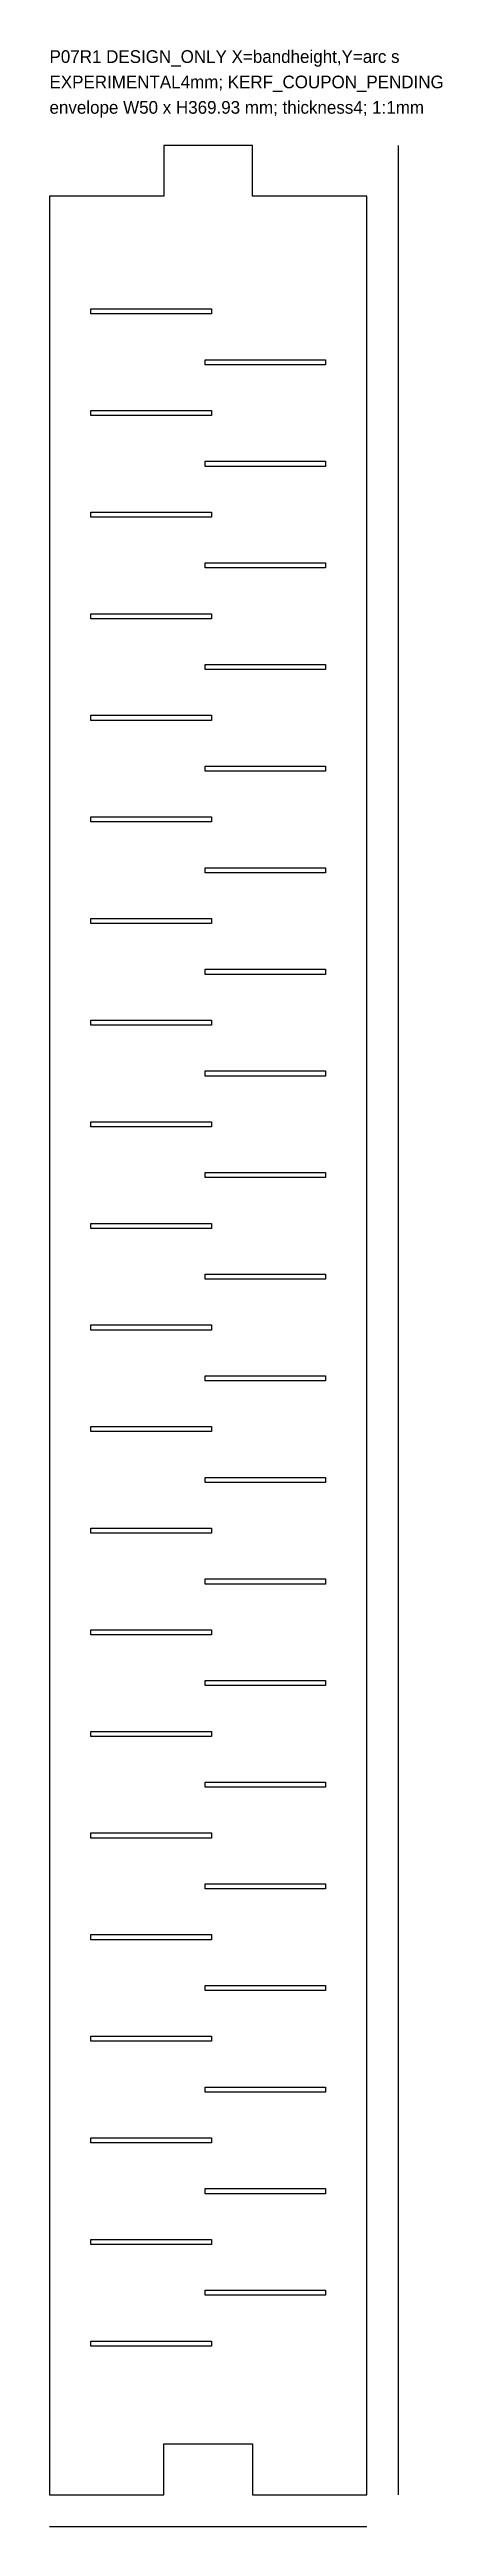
# Model space of a CAD drawing. Header units: millimetres. Extents: x 0 to 62, y -9 to 381.
import ezdxf

# ---------------------------------------------------------------- set-up
doc = ezdxf.new("R2010")
doc.units = ezdxf.units.MM
doc.layers.add('CUT_DESIGN_ONLY', color=1, linetype='Continuous')
doc.layers.add('NOT_CUT_DIMENSIONS', color=5, linetype='Continuous')

msp = doc.modelspace()

# ---------------------------------------------------------------- linework, layer by layer
at = {"layer": 'CUT_DESIGN_ONLY'}
for points in [[(0, -3.8), (18, -3.8), (18, 4.2), (32, 4.2), (32, -3.8), (50, -3.8), (50, 358.130353), (32, 358.130353), (32, 366.130353), (18, 366.130353), (18, 358.130353), (0, 358.130353)], [(6.5, 339.6), (6.5, 340.4), (25.5, 340.4), (25.5, 339.6)], [(24.5, 331.6), (24.5, 332.4), (43.5, 332.4), (43.5, 331.6)], [(6.5, 323.6), (6.5, 324.4), (25.5, 324.4), (25.5, 323.6)], [(24.5, 315.6), (24.5, 316.4), (43.5, 316.4), (43.5, 315.6)], [(6.5, 308.4), (25.5, 308.4), (25.5, 307.6), (6.5, 307.6)], [(24.5, 300.4), (43.5, 300.4), (43.5, 299.6), (24.5, 299.6)], [(6.5, 292.4), (25.5, 292.4), (25.5, 291.6), (6.5, 291.6)], [(24.5, 283.6), (24.5, 284.4), (43.5, 284.4), (43.5, 283.6)], [(6.5, 276.4), (25.5, 276.4), (25.5, 275.6), (6.5, 275.6)], [(24.5, 267.6), (24.5, 268.4), (43.5, 268.4), (43.5, 267.6)], [(6.5, 259.6), (6.5, 260.4), (25.5, 260.4), (25.5, 259.6)], [(24.5, 252.4), (43.5, 252.4), (43.5, 251.6), (24.5, 251.6)], [(6.5, 243.6), (6.5, 244.4), (25.5, 244.4), (25.5, 243.6)], [(24.5, 236.4), (43.5, 236.4), (43.5, 235.6), (24.5, 235.6)], [(6.5, 228.4), (25.5, 228.4), (25.5, 227.6), (6.5, 227.6)], [(24.5, 220.4), (43.5, 220.4), (43.5, 219.6), (24.5, 219.6)], [(6.5, 211.6), (6.5, 212.4), (25.5, 212.4), (25.5, 211.6)], [(24.5, 204.4), (43.5, 204.4), (43.5, 203.6), (24.5, 203.6)], [(6.5, 195.6), (6.5, 196.4), (25.5, 196.4), (25.5, 195.6)], [(24.5, 187.6), (24.5, 188.4), (43.5, 188.4), (43.5, 187.6)], [(6.5, 180.4), (25.5, 180.4), (25.5, 179.6), (6.5, 179.6)], [(24.5, 171.6), (24.5, 172.4), (43.5, 172.4), (43.5, 171.6)], [(6.5, 164.4), (25.5, 164.4), (25.5, 163.6), (6.5, 163.6)], [(24.5, 156.4), (43.5, 156.4), (43.5, 155.6), (24.5, 155.6)], [(6.5, 148.4), (25.5, 148.4), (25.5, 147.6), (6.5, 147.6)], [(24.5, 140.4), (43.5, 140.4), (43.5, 139.6), (24.5, 139.6)], [(6.5, 131.6), (6.5, 132.4), (25.5, 132.4), (25.5, 131.6)], [(24.5, 123.6), (24.5, 124.4), (43.5, 124.4), (43.5, 123.6)], [(6.5, 116.4), (25.5, 116.4), (25.5, 115.6), (6.5, 115.6)], [(24.5, 108.4), (43.5, 108.4), (43.5, 107.6), (24.5, 107.6)], [(6.5, 100.4), (25.5, 100.4), (25.5, 99.6), (6.5, 99.6)], [(24.5, 92.4), (43.5, 92.4), (43.5, 91.6), (24.5, 91.6)], [(6.5, 83.6), (6.5, 84.4), (25.5, 84.4), (25.5, 83.6)], [(24.5, 76.4), (43.5, 76.4), (43.5, 75.6), (24.5, 75.6)], [(6.5, 67.6), (6.5, 68.4), (25.5, 68.4), (25.5, 67.6)], [(24.5, 59.6), (24.5, 60.4), (43.5, 60.4), (43.5, 59.6)], [(6.5, 52.4), (25.5, 52.4), (25.5, 51.6), (6.5, 51.6)], [(24.5, 43.6), (24.5, 44.4), (43.5, 44.4), (43.5, 43.6)], [(6.5, 36.4), (25.5, 36.4), (25.5, 35.6), (6.5, 35.6)], [(24.5, 28.4), (43.5, 28.4), (43.5, 27.6), (24.5, 27.6)], [(6.5, 20.4), (25.5, 20.4), (25.5, 19.6), (6.5, 19.6)]]:
    msp.add_lwpolyline(points, close=True, dxfattribs=at)
at = {"layer": 'NOT_CUT_DIMENSIONS'}
for p, q in [((55, -3.8), (55, 366.130353)), ((0, -8.8), (50, -8.8))]:
    msp.add_line(p, q, dxfattribs=at)

# ---------------------------------------------------------------- texts
for s, p in [('P07R1 DESIGN_ONLY X=bandheight,Y=arc s', (0, 379.130353)), ('EXPERIMENTAL4mm; KERF_COUPON_PENDING', (0, 375.130353)), ('envelope W50 x H369.93 mm; thickness4; 1:1mm', (0, 371.130353))]:
    msp.add_text(s, height=2, dxfattribs=at).set_placement(p)

doc.saveas('drawing.dxf')
